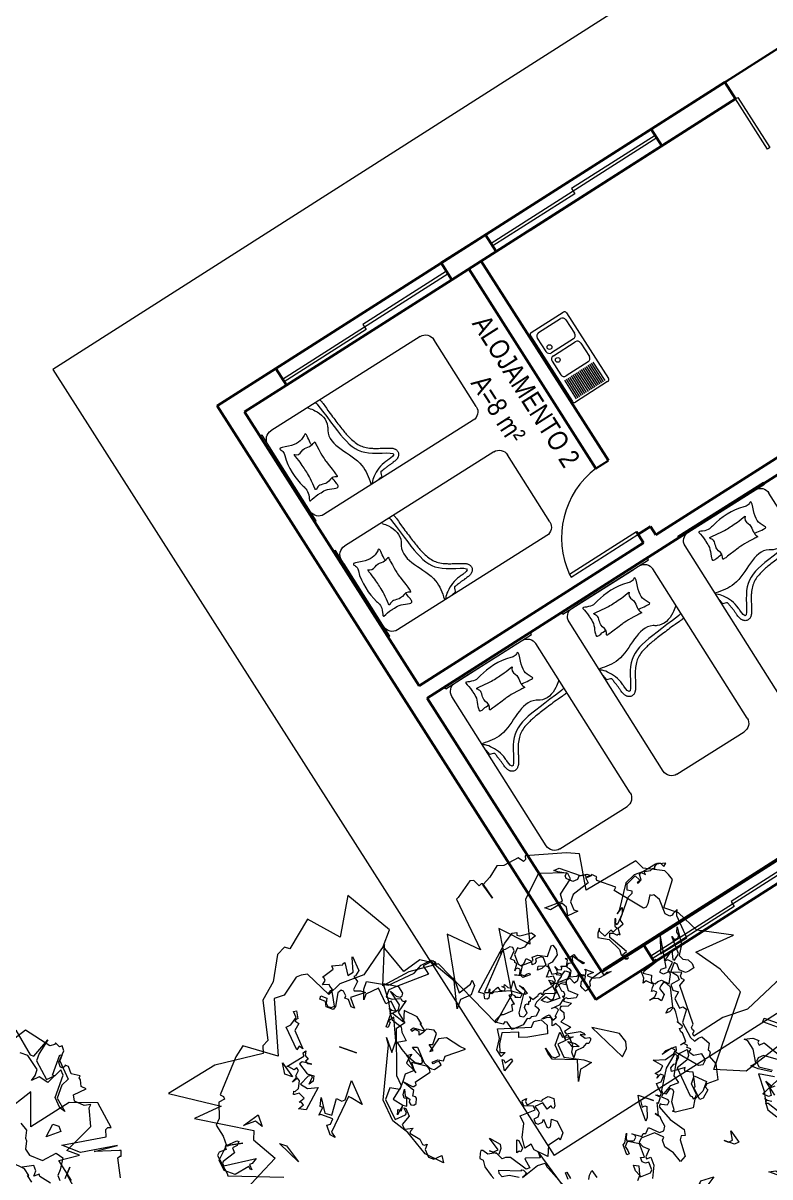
# Model space of a CAD drawing. Header units: metres. Extents: x -71 to 881, y -503 to 661.
# Drawn here: x 145.56 to 153.09, y 534.42 to 546.05 of the extents above; entities that cross this region are included whole.
import ezdxf

# ---------------------------------------------------------------- set-up
doc = ezdxf.new("R2010")
doc.units = ezdxf.units.M
doc.linetypes.add('ACAD_ISO02W100', pattern=[15, 12, -3])
for name, color, linetype, lineweight in [('02. Paredes', 6, 'Continuous', 30), ('03. Esquadria janelas', 2, 'Continuous', 15), ('03. Esquadria Porta', 2, 'Continuous', 15), ('04. Pisos', 8, 'Continuous', 5), ('05. Textos', 5, 'Continuous', 0), ('07. Mobiliário', 51, 'Continuous', 5), ('08. Projeção', 1, 'ACAD_ISO02W100', 5)]:
    doc.layers.add(name, color=color, linetype=linetype, lineweight=lineweight)
doc.layers.add('ARBRE', color=100, linetype='Continuous', lineweight=13, true_color=0x00ff3f)
doc.styles.add('ESC 1.100', font='ARIALN.TTF', dxfattribs={"height": 0.2})

# ---------------------------------------------------------------- blocks, each defined once
blk = doc.blocks.new('WMF2', base_point=(0, 0.01))
at = {"color": 251, "lineweight": 0, "true_color": 0x636466}
for points in [[(81.23, -212.64), (86.45, -202.37), (92.4, -197.64), (98.49, -189.57), (98.99, -190.16), (98.92, -191.16), (99.46, -191.2), (99.98, -191.79), (99.88, -192.88), (107.36, -202.17), (106.64, -204.2), (107.63, -204.27), (108.14, -204.87), (108.06, -205.98), (111.91, -204.61), (112.96, -203.7), (114.06, -203.79), (114.16, -204.2), (114.12, -204.74), (112.93, -205.76), (117.77, -214.23), (115.81, -208.91), (110.13, -215.92), (115.04, -221.02), (115.66, -222.79), (116.35, -221.31), (116.39, -220.76), (116.99, -220.25), (118.51, -220.38), (121.42, -223.82), (123.45, -224.55), (124.06, -224.04), (124.6, -224.1), (124.28, -221.43), (124.37, -220.32), (124.97, -219.82), (134.84, -221.76), (134.73, -222.86), (140.59, -222.8), (140.98, -223.38), (140.96, -223.82), (142.59, -223.95), (142.62, -223.52), (143.7, -222.51), (144.2, -223.11), (145.93, -222.16), (146.02, -221.17), (147.09, -220.14), (149.19, -220.32), (149.69, -220.93), (149.6, -221.91), (157.24, -218.9), (158.3, -210.64), (152.62, -198.66), (162.76, -199.86), (152.65, -183.05), (154.26, -173.69), (175.85, -184.22), (183.13, -179.1), (188.97, -172.64), (192.5, -184.13), (195.26, -173.72), (200.97, -168.92), (202.85, -164.87), (210.8, -168.41), (212.43, -167.44), (213.62, -166.42), (215.13, -160.27), (217.5, -158.38), (210.72, -142.97), (221.5, -142.28), (222.26, -138.6), (222.84, -126.51), (221.75, -126.41), (221.24, -125.83), (222.46, -124.38), (220.76, -119.93), (220.93, -117.85), (217.92, -115.52), (216.01, -113.25), (211.75, -115.52), (215.09, -113.71), (215.69, -113.21), (216.23, -113.25), (216.29, -112.71), (215.78, -112.1), (217.44, -110.7), (217.53, -109.6), (213.13, -105.6), (212.64, -105.02), (197.13, -110.25)], [(50.2, -181.46), (55.69, -185.68), (50.55, -189.17), (54.41, -189.22), (50.23, -198.2), (52.48, -203.12), (52.39, -204.21), (54.12, -203.26), (57.28, -203.53), (58.15, -205.15), (55.25, -208.11), (56.89, -208.24), (57.74, -209.97), (58.25, -210.45), (58.2, -211), (60.88, -210.67), (62.28, -212.43), (63.37, -212.54), (63.42, -211.98), (64, -211.48), (64.56, -211.53), (65.45, -212.71), (65.14, -216.33), (66.13, -217.51), (66.73, -217.02), (68.24, -217.69), (68.28, -217.15), (69.45, -216.26), (77.76, -218.17), (81.23, -212.64)], [(162.25, -221.47), (162.55, -220.76), (164.41, -221.19), (167.6, -217.66), (169.53, -216.89), (170.28, -213.15), (171.44, -210.43), (167.5, -207.63), (170.63, -209.8), (171.33, -210.11), (171.53, -210.62), (172.06, -210.42), (172.36, -209.7), (174.37, -210.56), (175.39, -210.16), (176.98, -204.42), (177.29, -203.7), (165.65, -192.21), (176.34, -193.26), (169.52, -180.97), (177.55, -183.87), (181.35, -183.49), (184.59, -178.67), (192.69, -183.49), (192.69, -188.7), (207.51, -193.95), (205.44, -181.84), (216.23, -183.49), (218.11, -173.58), (219.76, -173.52), (220.92, -170.8), (219.49, -162.84), (220.49, -156.77), (215.08, -146.26), (215.94, -144.26), (215.12, -142.21), (227.2, -134.24), (237.13, -121.84), (221.43, -123.58), (227.53, -117.47), (210.08, -120.09), (209.21, -117.47), (201.41, -114.58), (204.04, -108.47), (206.64, -102.36)], [(37.02, -187.05), (39.7, -192.27), (39.35, -192.88), (38.94, -193.04), (39.56, -194.57), (39.97, -194.4), (46.81, -191.62), (41.05, -195.63), (50.47, -189.97), (56.38, -190.15), (44.99, -196.88), (45.76, -198.84), (45.47, -199.54), (44.55, -199.92), (50.64, -205.39), (58.51, -202.62), (66.66, -192.17), (70.16, -201.76), (80.62, -185.19), (89.7, -182.43), (90.01, -206.45), (97.85, -210.62), (106.23, -212.96), (97.57, -221.28), (108.11, -219.06), (114.95, -222), (119.42, -221.88), (119.84, -230.55), (121.43, -231.58), (122.86, -232.19), (129.04, -230.77), (131.8, -232.03), (142.53, -219.05), (147.98, -228.38), (151.61, -227.39), (162.65, -222.48), (162.25, -221.47), (162.25, -221.47)], [(110.5, -210.3), (109.11, -209.66), (107.56, -210.01), (106.1, -209.43), (105.21, -208.37), (106.3, -206.96), (107.08, -206.3), (109.11, -206.4), (110.23, -207.75), (111.21, -207.86), (111.17, -205.1), (108.98, -204.68), (108.09, -203.61), (109.95, -201.54), (108.82, -200.21), (107.05, -200.28), (107.47, -198.09), (105.17, -195.92), (104.39, -196.59), (103.18, -196.28), (102.97, -192.24), (99.24, -188.97), (97.85, -188.34), (97.03, -189.52), (96.18, -190.24), (93.53, -189.23), (93.18, -187.24), (92.71, -187.16), (92.29, -186.66), (92.32, -185.67), (89.73, -184.22), (87.53, -180.05), (90.18, -177.78), (90.31, -176.8), (89.34, -176.22), (89.8, -173.49), (90.58, -172.83), (92.72, -174.77), (93.38, -175.55), (93.1, -175.8), (95.08, -179.67), (97.34, -179.08), (97.82, -179.64), (97.78, -180.15), (101.14, -177.68), (101.63, -178.7), (101.22, -179.9), (100.95, -180.15), (100.54, -180.1), (100.64, -181.36), (100.55, -182.4), (102.01, -182.98), (102.92, -178.07), (101.94, -171.52), (101.24, -170.69), (101.31, -169.75), (99.34, -169.6), (98.87, -169.05), (98.94, -168.01), (100.49, -167.68), (101, -167.72), (101.03, -166.73), (96.75, -164.41), (91.89, -162.99), (91.03, -161.43), (92.05, -161.03), (91.94, -159.79), (89, -155.76), (89.67, -153.85), (92.49, -155.57), (95.44, -156.33), (96.81, -157.94), (96.68, -158.92), (99.66, -159.16), (102.89, -156.4), (103, -154.96), (101.56, -154.29), (99.54, -154.17), (99.73, -151.7), (99.31, -151.21), (98.26, -152.1), (96.65, -150.2), (95.72, -146.4)], [(114.51, -132.19), (129.81, -142.39), (128.59, -140.94), (132.57, -139.47), (132.73, -139.13), (130.53, -137.19), (131.32, -136.44), (136.79, -138.11), (138.2, -137.61), (139, -136.87), (141.22, -138.01), (143.41, -136.76), (145.13, -137.25), (145.63, -137.09), (145.6, -136.33), (145.13, -134.84), (144.07, -134.71), (142.97, -132.98), (140.36, -131.23), (139.36, -130.72)], [(132.44, -133.48), (135.45, -133.06), (137.16, -131.97), (138.4, -132.6), (138.75, -133.52), (132.62, -135.52), (132.46, -135.87), (131.99, -135.96), (131.01, -135.45), (131.05, -134.73), (131.55, -133.76), (128.65, -138.59), (126.7, -139.98), (125.97, -139.17), (125.32, -138.84), (119.23, -135.58)], [(118.79, -137.79), (120.16, -139.39), (119.88, -139.63), (118.23, -138.25)], [(113.14, -139.82), (113.34, -141.07), (113.17, -142.56), (111.11, -141.15)], [(99.59, -144.43), (99.47, -145.98), (101.18, -146.84), (102.3, -148.17), (100.78, -148.52), (99.7, -146.26), (99.24, -145.7), (96.84, -147.73), (96.81, -148.71), (98.38, -150.55), (99.16, -149.88), (100.2, -149.96), (101.09, -151.02), (100.03, -151.47), (102.77, -154.68), (106.07, -154.17), (106.29, -153.98), (106.42, -152.45), (105.24, -151.63), (104.58, -150.84), (105.14, -150.36), (107.17, -152.77), (106.84, -153.51), (107.36, -156.24), (106.96, -154.77), (106.52, -154.26), (104.73, -154.84), (104.51, -155.03), (104.42, -156.07), (104.84, -156.57), (105.88, -156.64), (102.86, -156.92), (102.73, -157.89), (102.04, -158.1), (101.88, -160.07), (98.36, -159.78), (97.31, -160.68), (97.47, -161.98), (99.06, -163.31), (99.78, -164.14), (101.47, -164.52), (100.3, -164.17), (101.94, -167.79), (101.51, -167.75), (101.59, -169.52), (103.08, -169.59), (102.8, -169.82), (101.82, -169.79), (101.75, -170.73), (103.34, -172.15), (104, -172.92), (102.95, -173.82), (102.84, -175.84), (103.82, -175.87), (104.45, -174.47), (104.32, -175.45), (105.36, -175.53), (104.26, -176.94), (104.08, -178.42), (106.33, -178.82), (107.3, -178.94), (103.92, -180.38), (102.29, -182.75), (102.16, -183.73), (102.39, -184), (103.43, -184.08), (105.34, -181.48), (104.76, -182.94), (102.36, -184.98), (101.88, -183.96), (101.97, -183.49), (94.36, -182.12), (93.06, -182.73), (92.94, -184.28), (94.55, -185.59), (96.67, -184.27), (97.88, -184.67), (98.3, -185.17), (98.08, -185.36), (98.04, -185.87), (99.3, -185.77), (99.21, -186.22), (99.44, -186.5), (100.48, -186.59), (101.25, -185.92), (100.16, -187.33), (101.95, -189.45), (102.48, -189.49), (103.14, -190.28), (102.64, -190.71), (102.6, -191.22), (104.51, -191.89), (104.23, -192.12), (105.81, -194.43), (106.51, -195.26), (106.98, -195.35), (107.6, -193.84), (108.41, -193.19), (108.29, -194.62), (107.17, -195.57), (109.76, -200.75), (111.21, -201.34), (112.19, -201.47), (112.55, -200.2), (112.63, -199.28), (110.76, -198.09), (110.9, -196.12), (112.13, -196.43), (113.42, -195.8), (114.19, -195.14), (113.09, -196.56), (112.98, -198.01), (113.96, -198.14), (114.51, -197.67), (114.61, -198.91), (114.58, -199.9), (117.07, -200.09), (117.61, -199.16), (118.02, -200.63), (119.62, -202.52), (117.74, -204.14), (116.53, -207), (116.04, -206.45), (118.58, -202.45), (118.63, -201.93), (116.12, -202.24), (115.77, -200.72), (115.3, -200.17), (114.31, -200.14), (113.77, -201.07), (112.93, -201.79), (110.47, -201.58), (110.98, -204.31), (111.44, -204.87), (111.97, -204.91), (111.68, -207.85), (113.17, -208.02), (114, -207.32), (112.98, -210.96), (111.87, -208.65), (111.36, -208.61), (111.05, -209.82), (110.92, -210.8), (114.34, -214.81), (113.44, -214.21), (112.61, -214.93), (112.58, -215.91), (113.47, -216.49), (113.87, -217.98), (110.96, -213.56), (110.5, -210.3), (110.5, -210.3)], [(216.62, -108.51), (216.01, -113.25), (213.7, -115.58), (213.1, -115.58), (213.1, -114.35), (214.19, -113.25), (213.1, -112.03), (215.41, -108.51), (215.41, -107.9), (214.8, -107.41), (206.64, -112.66), (207.25, -110.82), (207.86, -110.33), (206.64, -109.11), (207.25, -109.11), (207.86, -109.72), (210.77, -106.2), (214.19, -106.2), (216.62, -108.51), (216.62, -108.51)], [(194.63, -115.87), (201.7, -119.08), (199.51, -119.1), (194.63, -115.87), (194.63, -115.87)], [(208.1, -122), (210.46, -122.83), (213.34, -120.5), (210.43, -124.86), (208.1, -122), (208.1, -122)], [(190.5, -128.76), (189.64, -129.45), (189.46, -131.17), (193.19, -131.13), (193.65, -130.73), (193.32, -133.22), (194.17, -133.3), (194.78, -135.8), (192.24, -131.89), (190.15, -132.02), (190.49, -137.07), (188.78, -136.9), (187.93, -137.58), (188.18, -143.5), (182.86, -137.92), (186.5, -138.74), (187.36, -138.82), (188.57, -127.35), (187.03, -126.24), (188.66, -126.48), (190.5, -128.76), (190.5, -128.76)], [(167.53, -134.78), (172.77, -136.49), (177.52, -141.23), (181.55, -156.93), (182.76, -158.76), (179.84, -155.24), (179.84, -158.76), (182.76, -165.09), (183.97, -163.4), (183.36, -163.4), (183.36, -161.69), (183.97, -161.69), (183.97, -165.71), (182.76, -166.93), (185.07, -169.24), (186.28, -168.03), (189.83, -171.55), (192.73, -168.64), (192.73, -166.93), (193.83, -169.85), (193.83, -172.16), (187.38, -173.37), (181.55, -179.23), (180.45, -182.15), (178.13, -184.47), (176.91, -184.47), (176.31, -183.86), (177.52, -184.47), (179.84, -182.15), (177.52, -180.32), (185.07, -173.85), (186.89, -172.16), (186.89, -169.85), (185.07, -169.85), (182.76, -170.95), (182.15, -170.45), (181.55, -170.45), (181.05, -170.95), (182.15, -166.93), (179.21, -164.61), (181.05, -162.17), (176.31, -149.38), (174, -147.07), (174, -145.86), (176.91, -145.25), (176.91, -141.71), (172.29, -137.1), (169.85, -139.41), (169.85, -140.01), (171.07, -141.23), (170.45, -141.23), (168.76, -139.41), (169.85, -136.49), (168.76, -135.38), (166.44, -136.49), (166.93, -135.38), (166.93, -134.78), (163.52, -134.17), (162.29, -132.95), (161.69, -132.95), (161.08, -133.55), (161.08, -131.86), (159.38, -130.03), (157.67, -130.03), (155.85, -131.86), (154.74, -130.03), (160.6, -130.65), (167.53, -134.78), (167.53, -134.78)], [(198.96, -132.02), (199.76, -132.54), (200.36, -132.4), (199.38, -133.95), (201.26, -134.85), (202.39, -133.98), (202.72, -133.9), (202.93, -134.84), (202.59, -134.91), (201.88, -136.06), (202.37, -138.31), (203.19, -138.84), (204.17, -137.22), (203.51, -139.04), (203.93, -139.29), (203.69, -141.03), (204.43, -141.55), (204.96, -140.74), (206.69, -141.04), (207.29, -140.91), (203.63, -145.45), (204.17, -146.3), (203.66, -147.12), (203.34, -145.79), (202.2, -145.06), (202.72, -144.26), (201.92, -143.8), (200.66, -144.08), (203.6, -143.77), (204.12, -142.96), (200.96, -141), (198.96, -141.1), (198.59, -139.51), (199.36, -138.28), (199.2, -140.69), (199.61, -140.96), (200.47, -140.41), (201.83, -137.47), (199.42, -136.95), (196.65, -138.27), (197.74, -130.97), (199.93, -130.47), (198.96, -132.02), (198.96, -132.02)], [(140.36, -139.63), (140.36, -137.8), (143.28, -137.8), (142.18, -137.8), (140.97, -139.01), (144.49, -141.33), (140.97, -140.72), (140.36, -139.63), (140.36, -139.63)], [(134.49, -141.88), (134.49, -140.66), (135.1, -140.66), (135.58, -140.05), (136.81, -143.6), (136.19, -143.6), (134.49, -141.88), (134.49, -141.88)], [(172.09, -138.69), (172.45, -139.76), (172.53, -140.18), (171.42, -140.08), (171.62, -141.79), (170.39, -141.96), (171.14, -144.02), (171.94, -143.9), (172.54, -144.66), (172.74, -146.37), (171.85, -144.55), (170.26, -144.14), (170.19, -143.29), (169.43, -142.72), (168.61, -142.9), (168.09, -143.61), (168.48, -145.07), (168.92, -145.41), (169.79, -145.28), (170.04, -146.94), (173.91, -148.36), (170.8, -147.91), (170.41, -148.01), (169.9, -148.71), (170.41, -149.48), (167.33, -153.6), (167.88, -154.33), (168.63, -154.89), (173.09, -154.46), (173.45, -154.42), (171.93, -152.49), (171.21, -151.97), (174.13, -154.55), (174.64, -155.32), (175.4, -155.88), (172.47, -154.78), (170.8, -155.02), (170.42, -155.53), (171.04, -156.68), (174.04, -158.22), (174.74, -158.74), (173.33, -159.18), (169.98, -155.59), (167.94, -154.77), (167.31, -154.68), (166.44, -154.8), (165.01, -156.7), (165.95, -157.41), (166.73, -156.9), (167.3, -156.16), (167.79, -156.52), (166.47, -157.79), (164.8, -158.03), (164.79, -159.51), (159.94, -163.43), (161.71, -163.57), (166.28, -164.6), (168.39, -163.57), (169.49, -159.28), (168.67, -159.85), (170.32, -161.09), (169.36, -161.46), (169.4, -164.84), (170.39, -165.59), (172.66, -165.09), (173.31, -163.69), (174.06, -162.7), (174.38, -163.72), (175.5, -163.78), (175.85, -163.73), (176.42, -162.98), (176.92, -163.36), (176.35, -164.1), (173.23, -164.33), (173.04, -164.58), (174.93, -166.01), (174.5, -166.07), (176.45, -167.55), (180.59, -167.98), (179.68, -164.7), (183.52, -166.03), (184.12, -165.76), (184.28, -166.58), (184.98, -167.12), (184.09, -166.85), (182.78, -167.03), (182.25, -167.74), (182.48, -169.01), (186.32, -171.88), (184.25, -171.11), (183.02, -171.28), (182.66, -171.8), (182.73, -172.63), (184.43, -173.9), (189.08, -173.24), (185.87, -169.02), (184.12, -165.76), (182.95, -164.22), (179.83, -163.17), (179.13, -161.78), (177.11, -159.84), (179.39, -158.51), (177.45, -157.05), (175.4, -155.88), (174.19, -156.77), (174.64, -155.32), (174.73, -153.72), (171.93, -152.49), (174.04, -150.58), (173.91, -148.36), (173.97, -146.62), (174.86, -142.5), (171.62, -141.79), (172.09, -138.69), (172.09, -138.69)], [(208.87, -141.57), (204.74, -138.66), (207.06, -138.66), (208.87, -141.57), (208.87, -141.57)], [(132.52, -143.85), (133.8, -142.07), (135.57, -144.77), (136.49, -148.75), (138.25, -150.51), (134.73, -153.67), (135.57, -154.51), (138.25, -153.67), (139.17, -154.51), (139.17, -154.97), (138.25, -155.89), (138.25, -154.97), (137.42, -154.14), (135.57, -156.36), (133.8, -156.73), (133.8, -157.19), (132.52, -158.58), (130.73, -158.58), (129.81, -156.73), (129.81, -155.89), (130.27, -155.89), (130.73, -156.36), (131.57, -154.97), (133.35, -156.36), (135.2, -154.51), (133.8, -153.67), (133.35, -153.21), (133.35, -151.92), (134.27, -150.97), (133.35, -150.05), (132.52, -150.05), (131.57, -150.97), (131.57, -151.92), (129.81, -150.05), (129.35, -150.05), (128.88, -150.51), (129.35, -152.75), (127.59, -152.75), (124.91, -150.05), (124.91, -147.83), (125.36, -148.29), (127.59, -145.23), (126.66, -142.07), (131.11, -142.53), (132.52, -143.85), (132.52, -143.85)], [(208.96, -155.15), (209.4, -154.92), (209.63, -154.33), (208.3, -153.97), (208.67, -151.63), (204.64, -147.41), (205.96, -147.79), (206.24, -146.5), (211.37, -151.69), (210.33, -152.81), (209.63, -155.34), (210.96, -156.71), (210.11, -157.18), (208.96, -155.15), (208.96, -155.15)], [(60.89, -177.07), (62.8, -178.48), (62.37, -178.54), (64.31, -180), (68.46, -180.44)], [(67.52, -177.18), (71.39, -178.5), (71.97, -178.23), (72.13, -179.07), (72.84, -179.59), (71.95, -179.32), (70.65, -179.51)], [(70.34, -181.46), (74.19, -184.37), (72.12, -183.59)], [(72.3, -186.38), (76.95, -185.71), (73.74, -181.48), (71.97, -178.23), (70.82, -176.69), (67.68, -175.65)], [(82.25, -150.59), (79.04, -152.94), (79.92, -150.11), (79.04, -149.13), (82.25, -149.63), (82.25, -150.59), (82.25, -150.59)], [(189.52, -151.57), (194.75, -151.57), (189.52, -151.57), (189.52, -151.57)], [(62.6, -160.74), (60.66, -159.76), (64.44, -159.76), (62.6, -160.74), (62.6, -160.74)], [(105.63, -167.93), (106.73, -166.71), (105.63, -165.01), (105.03, -165.6), (104.42, -165.6), (103.21, -162.7), (103.21, -161.47), (106.73, -165.6), (107.95, -167.93), (103.21, -167.93), (105.63, -167.93), (105.63, -167.93)], [(147.09, -161.3), (148.81, -164.22), (148.31, -164.22), (147.7, -163.6), (146.47, -165.31), (145.88, -164.82), (147.09, -161.3), (147.09, -161.3)], [(203.13, -162.67), (204.93, -162.67), (204.93, -163.71), (203.13, -163.71), (202.75, -162.29), (202.01, -161.54), (200.96, -161.54), (200.21, -162.29), (202.01, -165.5), (202.37, -165.88), (203.13, -165.12), (202.75, -166.25), (202.37, -166.64), (203.5, -167.31), (203.82, -167.68), (205.6, -166.93), (205.31, -168.42), (205.98, -169.09), (206.34, -169.09), (204.18, -172.31), (204.93, -173.05), (202.01, -174.48), (202.01, -174.86), (201.7, -175.24), (199.54, -172.01), (198.43, -173.43), (200.21, -177.4), (200.21, -177.69), (197, -174.48), (197.38, -172.69), (197.76, -172.31), (196.33, -171.27), (196.63, -168.73), (196.33, -168.42), (194.53, -169.09), (193.04, -169.09), (196.63, -166.25), (195.57, -164.83), (194.53, -163.71), (195.57, -163.71), (197, -165.5), (198.12, -165.5), (198.12, -166.25), (199.17, -167.31), (199.92, -167.31), (200.59, -166.25), (199.92, -162.29), (200.21, -161.25), (202.37, -161.25), (203.13, -162.67), (203.13, -162.67)], [(78.47, -163.95), (77.51, -164.92), (78.97, -167.27), (76.15, -165.41), (75.64, -164.92), (76.63, -163.95), (79.84, -163.95), (78.47, -163.95), (78.47, -163.95)], [(138.94, -175.74), (144.01, -172.85), (146.39, -171.88), (146.93, -173.42), (151.56, -171.55), (151.13, -168.2), (150.13, -165.91), (148.68, -166.49), (149.35, -164.92), (151.24, -166.38), (151.67, -169.75), (153.13, -172.22), (143.98, -176.02), (143.88, -177.83), (142.05, -179.02), (139.92, -178.12), (138.94, -175.74), (138.94, -175.74)], [(96.52, -167.41), (97.97, -169.37), (98.48, -172.36), (98.99, -172.89), (99.94, -172.89), (100.46, -170.92), (100.97, -170.92), (99.94, -173.81), (97.97, -175.37), (99.94, -176.82), (100.97, -182.31), (100.46, -183.77), (98.99, -185.32), (97.97, -183.77), (97.97, -182.31), (99.94, -179.3), (93.53, -172.89), (93, -172.89), (92.49, -172.36), (91.96, -172.89), (91.96, -173.81), (94.45, -176.31), (94.45, -178.79), (90.5, -178.38), (90.5, -175.37), (91.96, -172.36), (91.54, -169.88), (96, -166.89), (96.93, -166.89), (96.52, -167.41), (96.52, -167.41)], [(135.09, -169.28), (136.91, -170.51), (138.01, -171.61), (135.68, -169.9), (134.47, -169.9), (133.38, -170.99), (135.68, -173.42), (135.68, -177.45), (134.47, -176.35), (131.54, -177.45), (135.09, -173.91), (132.16, -170.99), (126.32, -172.2), (124, -172.2), (125.23, -170.51), (126.32, -169.28), (125.71, -165.75), (128.13, -171.61), (135.09, -169.28), (135.09, -169.28)], [(129.33, -171.8), (130.44, -173.14), (130.63, -174.64), (132.41, -175.52), (132.57, -175.72), (130.37, -175.88), (129, -175.39), (131.03, -174.57), (130.92, -175.27), (132.78, -177.2), (132.94, -177.4), (133.27, -177.39), (133.89, -176.89), (133.76, -176.39), (133.25, -175.78), (136.03, -178.75), (137.63, -179.42), (138.03, -178.75), (138.43, -178.41), (139, -179.91), (139.48, -180.48), (140.6, -180.25), (141.77, -179.29), (141.95, -179.48), (140.94, -180.66), (140.37, -181.13), (138.81, -180.09), (138.2, -180.94), (138.17, -181.3), (138.5, -181.3), (138.3, -183.46), (138.84, -183.71), (139.55, -183.74), (140.34, -183.1), (138.33, -185.08), (138.01, -186.66), (137.96, -187.04), (138.47, -187.64), (138.27, -187.81), (137.93, -187.74), (138.03, -188.28), (138.55, -188.89), (139.2, -188.95), (140.91, -190.59), (141.25, -190.57), (141.38, -189.16), (139.54, -187.38), (139.07, -186.81), (142.01, -184.38), (142.93, -184.24), (144.01, -184.38), (142.96, -185.86), (141.2, -185.39), (140.77, -186.02), (140.94, -188.21), (142.43, -189.6), (142.8, -189.62), (143.13, -190.05), (142.18, -190.14), (141.95, -191.03), (142.93, -192.19), (144.24, -191.39), (144.58, -191.45), (144.78, -191.29), (144.74, -193.64), (145.22, -194.21), (146.33, -194.31), (146.97, -193.1), (147.96, -192.3), (148.2, -193.41), (146.53, -194.15), (146.12, -194.49), (147.57, -196.24), (148.3, -196.27), (149.64, -195.16), (149.18, -194.59), (149.23, -193.84), (150.01, -193.2), (150.32, -193.98), (152.67, -192.02), (152.33, -189.62), (152.2, -189.45), (151.09, -189.35), (150.48, -190.21), (149.91, -190.68), (149.57, -190.27), (151.32, -188.81), (151.86, -189.06), (153.85, -188.7), (152.77, -188.98), (152.4, -189.29), (152.8, -190.62), (152.94, -190.78), (153.69, -190.85), (154.05, -190.54), (154.11, -189.8), (154.29, -191.99), (154.99, -192.09), (155.13, -192.59), (156.55, -192.72), (156.32, -195.25), (156.96, -196.02), (157.91, -195.93), (158.87, -194.78), (159.49, -194.28), (159.79, -193.07), (159.51, -193.9), (160.36, -181.18), (160.3, -180.89), (159.09, -181.29), (159.32, -182.35), (159.11, -182.21), (158.95, -181.51), (158.27, -181.62), (157.59, -183.02), (157.18, -183.64), (156.35, -183.07), (154.92, -183.39), (155.08, -184.08), (156.2, -184.24), (155.47, -184.34), (155.62, -185.07), (154.42, -184.57), (153.35, -184.75), (153.51, -186.38), (153.6, -187.08), (151.95, -185.01), (149.99, -184.32), (149.29, -184.43), (149.15, -184.65), (149.29, -185.38), (151.47, -186.21), (150.33, -186.08), (148.46, -184.81), (149.07, -184.27), (149.41, -184.25), (148.91, -178.66), (148.24, -177.88), (147.12, -178.09), (146.52, -179.46), (147.86, -180.69), (147.82, -181.61), (147.53, -182), (147.35, -181.89), (146.99, -181.96), (147.31, -182.82), (146.97, -182.85), (146.83, -183.07), (146.96, -183.8), (147.57, -184.22), (146.37, -183.73), (145.25, -185.38), (145.32, -185.75), (144.9, -186.35), (144.5, -186.09), (144.14, -186.16), (144.04, -187.62), (143.83, -187.48), (142.52, -189.03), (142.08, -189.67), (142.11, -190.02), (143.28, -190.18), (143.89, -190.6), (142.85, -190.79), (141.99, -190.19), (138.87, -193), (138.74, -194.12), (138.82, -194.82), (139.8, -194.84), (140.46, -194.71), (140.93, -193.17), (142.31, -192.91), (142.34, -193.82), (143.01, -194.6), (143.63, -195.01), (142.43, -194.52), (141.41, -194.72), (141.51, -195.42), (141.95, -195.71), (141.09, -196.03), (140.4, -196.21), (140.74, -197.98), (141.5, -198.18), (140.55, -198.74), (139.52, -200.23), (138.03, -199.22), (135.82, -198.91), (136.11, -198.49), (139.38, -199.5), (139.74, -199.42), (139.04, -197.73), (140.05, -197.19), (140.36, -196.75), (140.18, -196.05), (139.41, -195.86), (138.75, -195.42), (138.41, -193.65), (136.6, -194.53), (136.31, -194.97), (136.38, -195.33), (134.28, -195.7), (134.46, -196.76), (135.1, -197.22), (132.37, -197.2), (133.77, -195.99), (133.7, -195.63), (132.79, -195.64), (132.09, -195.74), (129.95, -198.9), (130.18, -198.17), (129.52, -197.73), (128.84, -197.89), (128.6, -198.62), (127.64, -199.19), (130.16, -196.3), (132.35, -195.35), (132.53, -194.25), (131.99, -193.25), (132.12, -192.12), (132.68, -191.29), (133.87, -191.79), (134.49, -192.21), (134.79, -193.63), (134.09, -194.68), (134.18, -195.38), (136.09, -194.82), (135.98, -193.22), (136.53, -192.38), (138.34, -193.29), (139.06, -192.24), (138.68, -191.03), (140.3, -190.91), (141.35, -188.87), (140.74, -188.44), (140.72, -187.54), (143.51, -186.63), (145.06, -183.4), (145.23, -182.31), (144.26, -181.94), (143.6, -181.51), (143.77, -179.46), (145.1, -178.82), (145.07, -178.48), (145.34, -178.09), (146.02, -177.93), (146.55, -175.84), (149.03, -173.49), (151.13, -174.93), (151.83, -174.83), (152.07, -174.01), (154.04, -173.82), (154.65, -174.25), (153.72, -176.12), (153.29, -176.72), (153.08, -176.57), (150.75, -178.69), (151.6, -180.16), (151.31, -180.6), (150.94, -180.67), (153.31, -182.54), (152.7, -183.08), (151.76, -183.04), (151.56, -182.89), (151.5, -182.59), (150.64, -182.91), (149.91, -183.05), (149.78, -184.18), (153.37, -183.87), (157.76, -181.91), (158.22, -181.26), (158.87, -181.13), (158.61, -179.74), (158.9, -179.3), (159.63, -179.15), (160.17, -180.16), (160.23, -180.53), (161.97, -180.37), (159.66, -196.47), (158.58, -199.98), (157.43, -200.58), (157.16, -199.85), (156.26, -199.9), (153.31, -201.99), (151.94, -201.5), (153.21, -199.48), (153.79, -197.33), (154.96, -196.37), (155.66, -196.47), (155.88, -194.31), (153.91, -191.96), (152.87, -191.86), (152.36, -192.9), (152.27, -194.36), (150.48, -194.18), (150.11, -194.49), (150.75, -195.26), (149.38, -196.4), (146.61, -197.04), (146.66, -200.28), (146.27, -200.62), (144.88, -199.79), (144.11, -198.43), (144.72, -195.93), (145.72, -194.82), (143.6, -192.6), (142.05, -193.54), (141.19, -193.65), (140.84, -192.91), (141.38, -191.16), (138.98, -191.83), (137.57, -189.7), (134.5, -189.55), (134.6, -188.51), (136.69, -187.48), (137.39, -187.51), (137.76, -187.2), (137.7, -186.3), (135.35, -186.6), (135.98, -185.39), (137.66, -184.67), (138.03, -184.72), (137.93, -183.77), (136.52, -183.3), (135.82, -181.61), (136.44, -180.4), (133.42, -179.96), (133.25, -179.75), (134.5, -178.03), (133.81, -177.64), (130.21, -179.65), (129.13, -179.52), (128.46, -179.11), (129.89, -178.8), (128.13, -178.26), (126.98, -178.88), (126.62, -178.83), (126.51, -178.31), (126.62, -177.18), (127.36, -176.92), (127.86, -175.55), (129.43, -173.88), (129.33, -171.8), (129.33, -171.8)], [(167.3, -178.31), (164.99, -181.83), (164.99, -183.07), (163.76, -181.83), (163.76, -178.92), (166.2, -176.6), (166.2, -173.68), (170.22, -181.83), (167.3, -178.31), (167.3, -178.31)], [(55.75, -178.63), (59.24, -179.37), (59.71, -180), (60.98, -178.83), (60.92, -180.53), (62.07, -181.8), (65.07, -180.21)], [(71.26, -183.89), (72.51, -182.83), (71.38, -180.95), (72, -180.48), (73.83, -180.56), (71.19, -185.7)], [(72.16, -191.6), (77.42, -191.2), (78.69, -190.03), (78.74, -188.92), (77.57, -187.67), (73.52, -188.11)], [(73.54, -187.51), (77.6, -187.05), (79.9, -187.14), (78.75, -188.32), (80.93, -191.95), (83.16, -193.74), (84.39, -193.79), (82.02, -194.91), (80.2, -194.84), (80.22, -194.22), (79.64, -193.6), (78.5, -194.76), (72.73, -192.72)], [(69.83, -192.11), (67.56, -190.81), (67.04, -188.46), (66.45, -187.83), (65.94, -185.49), (64.29, -184.21), (60.16, -184.05), (57.09, -187.45), (54.82, -186.75), (54.35, -183.2), (54.41, -181.49), (53.37, -180.24)], [(52.1, -181.39), (51.95, -184.94), (52.04, -182.63), (49.22, -180.06)], [(116, -176.89), (115.75, -179.59), (116.63, -181.42), (119.11, -182.97), (127.36, -181.9), (116, -176.89), (116, -176.89)], [(59.05, -195.06), (57.96, -193.84), (61.5, -190.92), (60.89, -195.06), (59.05, -195.06), (59.05, -195.06)], [(62.92, -202.64), (62.92, -209.57), (64.13, -210.8), (66.44, -206.05), (69.38, -206.67), (71.07, -204.94), (70.59, -206.67), (70.59, -208.49), (74.6, -211.4), (76.92, -211.4)], [(80.44, -217.25), (73.99, -211.89), (72.89, -211.89), (70.59, -217.73), (71.68, -213.12), (71.68, -210.8), (67.05, -206.67), (65.23, -208.49), (65.83, -208.49), (65.83, -214.81), (65.23, -214.81), (65.23, -213.12), (61.21, -208.97), (62.31, -206.67), (62.31, -202.64), (58.89, -199.71), (60.6, -200.21), (62.92, -202.64), (62.92, -202.64)], [(80.95, -201.5), (75.73, -201.5), (76.34, -200.42), (80.95, -200.42), (80.95, -201.5), (80.95, -201.5)], [(128.63, -229.85), (130.85, -228.1), (132.31, -224.99), (131.45, -216.73), (131.71, -215.63), (130.94, -217.85), (130.31, -216.16), (130.6, -212.58), (131.48, -213.21), (131.19, -213.31), (131.49, -214.13), (131.79, -214.02), (131.07, -212.08), (130.28, -211.7), (130.98, -210.18), (131.77, -210.56), (132.87, -208.24), (134.78, -209.13), (135.09, -209.95), (135.09, -208.36), (134.68, -207.25), (131.36, -207.8), (127.52, -206.02), (126.48, -204.8), (124.97, -204.1), (124.38, -204.31), (124.19, -204.71), (124.67, -204.21), (126.19, -204.91), (125.4, -206.21), (130.16, -207.96), (131.33, -208.46), (131.74, -209.57), (130.87, -209.89), (129.57, -209.78), (129.36, -210.13), (129.07, -210.23), (128.75, -210.08), (129.97, -211.82), (128.98, -213.46), (130.3, -214.3), (130.27, -221.28), (129.57, -222.8), (129.78, -223.38), (131.29, -223.17), (131.93, -224.86), (130.51, -227.9), (128.94, -227.21), (128.82, -226.92), (129.2, -226.13), (128.91, -226.23), (128.41, -227.4), (129.45, -228.63), (129.11, -229.36), (127.81, -229.23), (128.24, -229.68), (128.34, -229.97), (126.82, -230.86), (126.44, -231.65), (126.15, -231.77), (125.75, -231.58), (126.06, -232.39), (125.56, -233.58), (124.75, -233.87), (123.53, -233.31), (123.33, -234.38), (126.03, -233.07), (128.63, -229.85), (128.63, -229.85)], [(147.98, -213.1), (150.4, -210.17), (152.11, -210.17), (147.98, -213.72), (149.19, -215.41), (147.98, -220.65), (149.19, -221.87), (152.11, -221.27), (153.32, -221.27), (152.11, -222.48), (145.66, -222.48), (143.95, -223.57), (142.74, -223.57), (143.95, -222.48), (142.74, -221.27), (145.66, -216.64), (145.66, -214.32), (143.95, -212.49), (142.74, -212.49), (145.04, -210.17), (146.26, -212.49), (147.98, -213.1), (147.98, -213.1)]]:
    blk.add_lwpolyline(points, dxfattribs=at)
blk = doc.blocks.new('camasolteiro02')
for p, q in [((51.1, 0), (-51.1, 0)), ((-51.1, 0), (51.1, 0)), ((-51.1, -2), (-51.1, 0)), ((51.1, -2), (51.1, 0)), ((40, -2), (-51.1, -2)), ((35, -2), (-35, -2)), ((51.1, -2), (-34.1, -2)), ((-50, -190), (-50, -12)), ((50, -190), (50, -12)), ((40, -200), (-40, -200))]:
    blk.add_line(p, q)
for centre, radius, start, end in [((-40, -12), 10, 90, 180), ((40, -12), 10, 0, 90), ((-49, -57.4), 1.23, 90, 142.8431), ((49.1, -69.7), 1.23, 39.6145, 90), ((-40, -190), 10, 180, 270), ((40, -190), 10, 270, 0)]:
    blk.add_arc(centre, radius, start, end)
for points, knots in [([(-15.9, -39), (-16.7, -38.9), (-21.1, -38.7), (-30.8, -41.7), (-24.6, -32.2), (-24.2, -25), (-32.2, -7.2), (-25.5, -11.9), (-11.6, -6.3), (9.3, -7.2), (22.1, -11.9), (31.1, -6.5), (31, -7.8), (30.6, -11.1), (29.4, -14.9), (30.1, -21.2), (28.5, -27.9), (37.9, -40.6), (28.3, -39.2), (25.2, -38.9), (23.1, -38.9), (23, -38.9)], [81.687104, 81.687104, 81.687104, 81.687104, 84.303092, 94.490265, 95.821174, 114.974443, 124.217806, 127.994946, 132.672535, 168.407907, 181.157056, 185.083873, 185.083873, 185.083873, 194.913874, 196.95947, 203.804533, 217.332123, 221.076914, 227.501963, 227.635262, 227.635262, 227.635262, 227.635262]), ([(-12.6, -42.9), (-14.1, -43), (-15.5, -43.2), (-17, -43.3), (-16.9, -43), (-16, -40.9), (-15.4, -35.9), (-18.1, -28.7), (-13.3, -22.6), (-18.2, -18.5), (-7.8, -20.1), (1.6, -20), (11.3, -20.4), (26.3, -17.4), (22.4, -21.5), (22.9, -26.1), (25.9, -32.8), (21.3, -39), (26.3, -44.5), (21.9, -44), (0.5, -41.9), (-12.6, -42.9)], [128.109957, 128.109957, 128.109957, 128.109957, 133.877174, 133.877174, 133.877174, 134.700022, 140.852367, 148.288711, 156.818578, 158.771961, 161.075668, 177.368653, 194.033089, 200.69833, 202.514132, 207.842433, 213.9765, 223.65884, 225.88537, 231.073357, 231.878679, 231.878679, 231.878679, 231.878679]), ([(-50, -64.8), (-49.4, -65.6), (-5, -69.7), (19.9, -66.9), (37.6, -114.5), (38, -91.4), (39.4, -84.5), (43.9, -75.4), (47.1, -71.4), (49.8, -69.5), (49.3, -69), (49.2, -68.7), (49.1, -68.5)], [1.179138, 1.179138, 1.179138, 1.179138, 4.278979, 98.140229, 150.29156, 154.194563, 163.809696, 172.228699, 179.388193, 179.916356, 180.434462, 181.065997, 181.065997, 181.065997, 181.065997]), ([(-50, -70.4), (-50, -70.4), (-49.9, -70.4), (-49.3, -70.6), (-48.7, -70.7), (-48.1, -70.8), (-47.9, -70.8), (-47.5, -70.8), (-47.4, -70.8), (-46.9, -70.9), (-46.5, -70.9), (-45.4, -71), (-44.7, -71.1), (-42.5, -71.3), (-36.1, -71.4), (-32, -71.8), (-29.4, -72), (-22, -72.7), (-17.5, -73.1), (-9.5, -73.9), (-6, -74.4), (-0.3, -75.6), (2, -76.2), (6.1, -77.6), (8, -78.4), (11.4, -80.4), (13, -81.6), (16, -84.4), (17.5, -86.1), (19.4, -88.7), (19.8, -89.3), (20.7, -90.5), (21.1, -91.2), (22.5, -93.4), (23.5, -95.1), (25.2, -98.1), (26, -99.5), (27.3, -101.6), (27.8, -102.5), (28.8, -103.9), (29.2, -104.5), (29.9, -105.5), (30.2, -105.9), (30.9, -106.6), (31.2, -106.9), (31.9, -107.5), (32.3, -107.8), (33, -108.2), (33.4, -108.4), (34.3, -108.7), (34.7, -108.8), (35.7, -108.9), (36.2, -108.9), (37.3, -108.8), (37.8, -108.6), (38.8, -108.2), (39.3, -107.9), (40, -107.3), (40.3, -107), (40.8, -106.3), (41, -106), (41.4, -105.4), (41.5, -105.1), (41.9, -104.2), (42.1, -103.7), (42.4, -102.5), (42.5, -101.9), (42.7, -100.6), (42.7, -100), (42.8, -98.8), (42.9, -98.4), (42.9, -97.6), (42.9, -97.2), (42.9, -96.4), (43, -96.1), (43, -95.2), (43, -94.8), (43, -93.9), (43.1, -93.4), (43.2, -92.5), (43.2, -92), (43.4, -90.6), (43.5, -89.6), (43.7, -88), (43.8, -87.3), (43.9, -86.2), (43.9, -85.6), (44, -84.8), (44, -84.5), (44.1, -83.6), (44.1, -83), (49.1, -81.9), (49.1, -81.4), (49.2, -80), (49.2, -79.3), (49.4, -78), (49.5, -77.5), (49.6, -77), (49.7, -76.9), (49.8, -76.7), (49.8, -76.5), (49.9, -76.3), (50, -76.3), (50, -76.2)], [2.761415, 2.761415, 2.761415, 2.761415, 2.829206, 2.829206, 3.660886, 3.660886, 4.097157, 4.097157, 4.464162, 4.464162, 5.39152, 5.39152, 7.246236, 7.246236, 10.955667, 10.955667, 18.37453, 18.37453, 33.212255, 33.212255, 48.04998, 48.04998, 60.019504, 60.019504, 71.989027, 71.989027, 83.95855, 83.95855, 95.928074, 95.928074, 99.337206, 99.337206, 102.746339, 102.746339, 110.488091, 110.488091, 116.982094, 116.982094, 121.58744, 121.58744, 125.074699, 125.074699, 127.748544, 127.748544, 129.874348, 129.874348, 131.607074, 131.607074, 133.012182, 133.012182, 134.185572, 134.185572, 135.358962, 135.358962, 136.532352, 136.532352, 137.705742, 137.705742, 138.879132, 138.879132, 140.052522, 140.052522, 141.225912, 141.225912, 143.645822, 143.645822, 146.065732, 146.065732, 148.485642, 148.485642, 149.88036, 149.88036, 151.014889, 151.014889, 152.149417, 152.149417, 153.508303, 153.508303, 155.04767, 155.04767, 156.587038, 156.587038, 159.665773, 159.665773, 161.486893, 161.486893, 162.994551, 162.994551, 163.773757, 163.773757, 165.332168, 165.332168, 166.890579, 166.890579, 169.462976, 169.462976, 172.035372, 172.035372, 172.917822, 172.917822, 173.800272, 173.800272, 174.402112, 174.402112, 174.402112, 174.402112])]:
    blk.add_open_spline(points, degree=3, knots=knots)
blk.add_spline([(-49, -56.2), (-43.4, -60.3), (-23.1, -62.6), (-19.7, -60.5), (28.6, -70.8), (49.1, -68.5)], degree=3)

msp = doc.modelspace()

# ---------------------------------------------------------------- linework, layer by layer
msp.add_line((151.334, 541.562), (151.461, 541.643))
for points in [[(147.516, 542.193), (162.569, 551.795), (166.388, 545.809)], [(159.747, 549.757), (163.35, 544.109), (151.409, 536.505)]]:
    msp.add_lwpolyline(points)
at = {"layer": '02. Paredes'}
for p, q in [((152.634, 545.457), (150.391, 544.026)), ((152.634, 545.457), (151.892, 544.984)), ((152.634, 545.457), (152.741, 545.288)), ((152.741, 545.288), (150.33, 543.75)), ((152.741, 545.288), (150.667, 543.965)), ((151.892, 544.984), (148.106, 542.569)), ((151.892, 544.984), (151.999, 544.815)), ((151.892, 544.984), (151.999, 544.815)), ((150.223, 543.919), (150.33, 543.75)), ((149.776, 543.634), (149.883, 543.465)), ((150.052, 543.573), (151.334, 541.562)), ((150.178, 543.653), (151.461, 541.643)), ((149.883, 543.465), (148.214, 542.4)), ((154.798, 542.715), (151.94, 540.892)), ((148.106, 542.569), (147.516, 542.193)), ((148.106, 542.569), (148.214, 542.4)), ((154.878, 542.589), (149.634, 539.244)), ((148.214, 542.4), (147.792, 542.132)), ((149.554, 539.37), (147.792, 542.132)), ((151.743, 540.921), (151.813, 540.812)), ((151.743, 540.921), (151.813, 540.812)), ((151.759, 540.896), (151.886, 540.977)), ((151.759, 540.896), (151.886, 540.977)), ((151.813, 540.812), (151.759, 540.896)), ((151.886, 540.977), (151.94, 540.892)), ((151.886, 540.977), (151.94, 540.892)), ((151.94, 540.892), (152.024, 540.946)), ((151.813, 540.812), (149.554, 539.37)), ((151.396, 536.483), (149.634, 539.244)), ((155.603, 539.166), (151.817, 536.752)), ((151.817, 536.752), (151.396, 536.483)), ((151.817, 536.752), (151.925, 536.583))]:
    msp.add_line(p, q, dxfattribs=at)
msp.add_lwpolyline([(150.223, 543.919), (150.33, 543.75), (149.883, 543.465), (149.776, 543.634)], close=True, dxfattribs=at)
msp.add_lwpolyline([(153.933, 538.102), (154.041, 537.933), (151.335, 536.207), (147.516, 542.193)], dxfattribs=at)
at = {"layer": '03. Esquadria janelas'}
for p, q in [((151.948, 544.895), (150.279, 543.83)), ((151.932, 544.92), (151.089, 544.383)), ((151.089, 544.383), (151.121, 544.332)), ((151.121, 544.332), (150.295, 543.805)), ((149.829, 543.55), (148.986, 543.012)), ((149.846, 543.524), (148.176, 542.459)), ((148.986, 543.012), (149.019, 542.961)), ((149.019, 542.961), (148.192, 542.434)), ((153.54, 537.732), (152.697, 537.194)), ((153.556, 537.707), (151.887, 536.642)), ((152.697, 537.194), (152.729, 537.144)), ((152.729, 537.144), (151.903, 536.617))]:
    msp.add_line(p, q, dxfattribs=at)
at = {"layer": '03. Esquadria Porta'}
for points in [[(153.064, 544.782), (152.741, 545.288), (152.767, 545.304), (153.089, 544.799)], [(151.069, 540.491), (151.085, 540.466), (151.759, 540.896), (151.743, 540.921)]]:
    msp.add_lwpolyline(points, close=True, dxfattribs=at)
at = {"layer": '04. Pisos'}
for p, q in [((160.786, 552.08), (145.859, 542.559)), ((166.811, 544.774), (150.914, 534.634)), ((145.859, 542.559), (150.914, 534.634))]:
    msp.add_line(p, q, dxfattribs=at)
at = {"layer": '07. Mobiliário'}
for p, q in [((150.682, 542.932), (151.006, 543.139)), ((151.039, 543.131), (151.461, 542.47)), ((150.757, 542.931), (150.978, 543.072)), ((151.033, 543.06), (151.12, 542.924)), ((150.675, 542.899), (151.097, 542.238)), ((150.744, 542.876), (150.831, 542.74)), ((151.108, 542.869), (150.887, 542.728)), ((150.906, 542.697), (151.127, 542.838)), ((151.182, 542.826), (151.269, 542.69)), ((150.894, 542.642), (150.981, 542.506)), ((151.257, 542.635), (151.036, 542.494)), ((151.288, 542.623), (151.407, 542.436)), ((151.305, 542.634), (151.424, 542.447)), ((151.102, 542.505), (151.221, 542.318)), ((151.119, 542.515), (151.238, 542.328)), ((151.136, 542.526), (151.255, 542.339)), ((151.152, 542.537), (151.272, 542.35)), ((151.169, 542.548), (151.289, 542.361)), ((151.186, 542.559), (151.306, 542.371)), ((151.203, 542.569), (151.323, 542.382)), ((151.22, 542.58), (151.339, 542.393)), ((151.237, 542.591), (151.356, 542.404)), ((151.254, 542.602), (151.373, 542.415)), ((151.271, 542.612), (151.39, 542.425)), ((151.017, 542.451), (151.137, 542.264)), ((151.034, 542.461), (151.154, 542.274)), ((151.051, 542.472), (151.17, 542.285)), ((151.068, 542.483), (151.187, 542.296)), ((151.085, 542.494), (151.204, 542.307)), ((151.453, 542.437), (151.13, 542.231))]:
    msp.add_line(p, q, dxfattribs=at)
for centre in [(150.867, 542.785), (150.95, 542.656)]:
    msp.add_circle(centre, 0.0241, dxfattribs=at)
for points in [[(151.033, 543.06), (151.021, 543.079), (150.996, 543.084), (150.978, 543.072)], [(151.039, 543.131), (151.032, 543.142), (151.017, 543.146), (151.006, 543.139)], [(150.682, 542.932), (150.671, 542.925), (150.668, 542.91), (150.675, 542.899)], [(150.757, 542.931), (150.738, 542.92), (150.733, 542.895), (150.744, 542.876)], [(151.108, 542.869), (151.126, 542.88), (151.132, 542.905), (151.12, 542.924)], [(151.182, 542.826), (151.17, 542.845), (151.145, 542.85), (151.127, 542.838)], [(150.831, 542.74), (150.843, 542.721), (150.868, 542.716), (150.887, 542.728)], [(150.906, 542.697), (150.887, 542.686), (150.882, 542.661), (150.894, 542.642)], [(151.257, 542.635), (151.275, 542.646), (151.281, 542.671), (151.269, 542.69)], [(150.981, 542.506), (150.993, 542.487), (151.017, 542.482), (151.036, 542.494)], [(151.453, 542.437), (151.465, 542.444), (151.468, 542.459), (151.461, 542.47)], [(151.097, 542.238), (151.104, 542.227), (151.119, 542.224), (151.13, 542.231)]]:
    msp.add_open_spline(points, degree=3, dxfattribs=at)
at = {"layer": '08. Projeção'}
msp.add_arc((151.871, 540.86), 0.883, 127.4047, 204.7243, dxfattribs=at)

# ---------------------------------------------------------------- block references
at = {"layer": '07. Mobiliário', "xscale": -0.01, "yscale": 0.01, "zscale": 0.01}
for p, rotation in [((148.224, 541.455), 122.289985707986), ((148.966, 540.292), 122.289985707986), ((152.592, 541.148), 32.28998570798613), ((151.422, 540.382), 32.28998570798613), ((150.242, 539.629), 32.28998570798613)]:
    msp.add_blockref('camasolteiro02', p, dxfattribs=dict(at, rotation=rotation))
at = {"layer": 'ARBRE', "color": 251, "lineweight": 5, "true_color": 0x636466, "xscale": 0.03451886634015593, "yscale": 0.03451886634015593, "zscale": 0.03451886634015593, "rotation": 160.1685466476646}
for p in [(153.299, 528.525), (145.552, 527.901)]:
    msp.add_blockref('WMF2', p, dxfattribs=at)

# ---------------------------------------------------------------- texts
at = {"layer": '05. Textos', "insert": (150.717, 542.395), "char_height": 0.2, "width": 6.86676, "attachment_point": 2, "rotation": 302.503, "style": 'ESC 1.100'}
msp.add_mtext('ALOJAMENTO 2\\PA=8 m²', dxfattribs=at)

doc.saveas('drawing.dxf')
